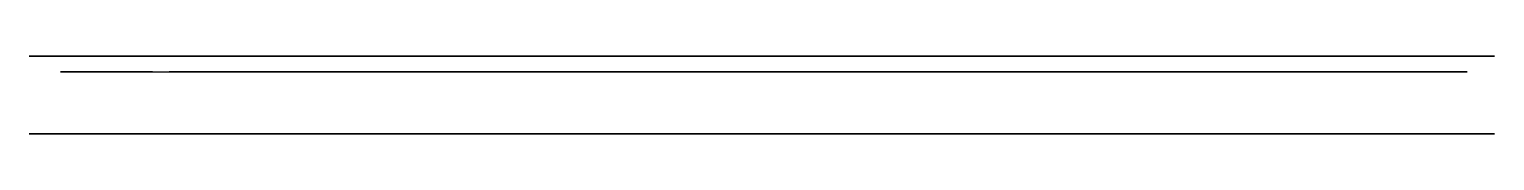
# Model space of a CAD drawing. Header units: centimetres. Extents: x -2 to 16.9, y 0 to 1.
import ezdxf

# ---------------------------------------------------------------- set-up
doc = ezdxf.new("R2010")
doc.units = ezdxf.units.CM
doc.header["$MEASUREMENT"] = 0
for name, color, linetype in [('support latérale v6_Sketch1', 7, 'Continuous'), ('support latérale v6_Sketch2', 7, 'Continuous'), ('support latérale v6_Sketch4', 7, 'Continuous'), ('support latérale v6_Sketch5', 7, 'Continuous')]:
    doc.layers.add(name, color=color, linetype=linetype)

msp = doc.modelspace()

# ---------------------------------------------------------------- linework, layer by layer
at = {"layer": 'support latérale v6_Sketch1'}
for p, q in [((-1.154, 0, -2.781), (-1.956, 0, -2.781)), ((-1.956, 0, -2.781), (-0.65, 0, -1.462)), ((-0.282, 0, -1.9), (-1.154, 0, -2.781)), ((-0.65, 0, -1.462), (0, 0)), ((16.918, 0, -1.9), (-0.282, 0, -1.9)), ((0, 0), (15, 0)), ((0.175, 0), (2.25, 0)), ((15, 0), (16.918, 0, -1.9))]:
    msp.add_line(p, q, dxfattribs=at)
msp.add_point((0, 0), dxfattribs=at)
at = {"layer": 'support latérale v6_Sketch2'}
for p, q in [((-1.154, 1, -2.781), (-1.956, 1, -2.781)), ((-1.956, 1, -2.781), (-0.65, 1, -1.462)), ((-0.381, 1, -1.595), (-1.555, 1, -2.781)), ((-1.154, 1, -2.781), (-1.555, 1, -2.781)), ((-0.282, 1, -1.9), (-1.154, 1, -2.781)), ((-1.154, 1, -2.781), (-0.282, 1, -1.9)), ((-0.65, 1, -1.462), (0, 1)), ((-0.205, 1, -1.2), (-0.381, 1, -1.595)), ((16.918, 1, -1.9), (-0.282, 1, -1.9)), ((16.563, 1, -1.9), (-0.282, 1, -1.9)), ((15.856, 1, -1.2), (-0.205, 1, -1.2)), ((0, 1), (15, 1)), ((15, 1), (16.918, 1, -1.9)), ((16.563, 1, -1.9), (15.856, 1, -1.2))]:
    msp.add_line(p, q, dxfattribs=at)
msp.add_point((0, 1), dxfattribs=at)
at = {"layer": 'support latérale v6_Sketch4'}
for p, q in [((-0.779, 0, -1.592), (-1.956, 0, -2.781)), ((-1.956, 0, -2.781), (-1.154, 0, -2.781)), ((-1.675, 0, -2.781), (-1.154, 0, -2.781)), ((-1.675, 0, -2.781), (-0.482, 0, -1.577)), ((-1.154, 0, -2.781), (-0.37, 0, -1.989)), ((-1.154, 0, -2.781), (-0.37, 0, -1.989)), ((-0.211, 0, -0.475), (-0.576, 0, -1.295)), ((-0.482, 0, -1.577), (-0.028, 0, -0.556)), ((16.618, 0, -1.9), (-0.157, 0, -1.9)), ((-0.157, 0, -1.9), (16.918, 0, -1.9)), ((14.671, 0), (0.52, 0)), ((0.52, 0, -0.2), (14.671, 0, -0.2)), ((15.167, 0, -0.462), (16.618, 0, -1.9)), ((16.918, 0, -1.9), (15.234, 0, -0.232))]:
    msp.add_line(p, q, dxfattribs=at)
at = {"layer": 'support latérale v6_Sketch4', "extrusion": (0, -1, 0)}
for centre, radius, start, end in [((-1.489, -0.888), 1, 315.2751, 336.0269), ((-0.157, -2.2), 0.3, 90, 135.2751), ((-0.157, -2.2), 0.3, 90, 135.2751), ((0.52, -0.8), 0.8, 90, 156.0269), ((0.52, -0.8), 0.6, 90, 156.0269), ((14.671, -0.8), 0.8, 45.2751, 90), ((14.671, -0.8), 0.6, 34.2314, 90)]:
    msp.add_arc(centre, radius, start, end, dxfattribs=at)
at = {"layer": 'support latérale v6_Sketch4'}
msp.add_point((0, 0), dxfattribs=at)
at = {"layer": 'support latérale v6_Sketch5'}
for p, q in [((-1.154, 0.8, -2.781), (-1.555, 0.8, -2.781)), ((-1.555, 0.8, -2.781), (-0.381, 0.8, -1.595)), ((-0.37, 0.8, -1.989), (-1.154, 0.8, -2.781)), ((-0.576, 0.8, -1.295), (-0.211, 0.8, -0.475)), ((-0.381, 0.8, -1.595), (-0.205, 0.8, -1.2)), ((-0.205, 0.8, -1.2), (15.856, 0.8, -1.2)), ((16.563, 0.8, -1.9), (-0.157, 0.8, -1.9)), ((15.856, 0.8, -1.2), (16.563, 0.8, -1.9))]:
    msp.add_line(p, q, dxfattribs=at)
at = {"layer": 'support latérale v6_Sketch5', "extrusion": (0, 1, 0)}
for centre, radius, start, end in [((1.489, -0.888, 0.8), 1, 203.9731, 224.7249), ((0.157, -2.2, 0.8), 0.3, 44.7249, 90)]:
    msp.add_arc(centre, radius, start, end, dxfattribs=at)
at = {"layer": 'support latérale v6_Sketch5'}
for p in [(0, 0.8), (0.295, 0.8, -1.55), (8.025, 0.8, -1.55), (15.625, 0.8, -1.55)]:
    msp.add_point(p, dxfattribs=at)

doc.saveas('drawing.dxf')
